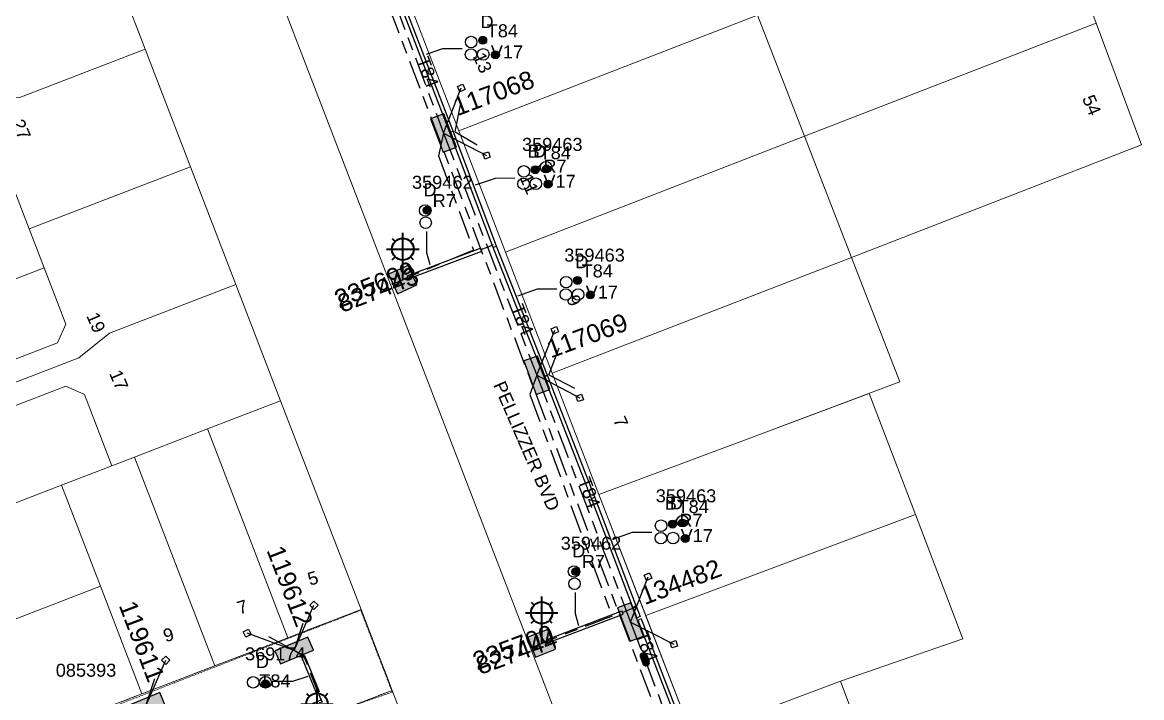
# Model space of a CAD drawing. Header units: metres. Extents: x 308616 to 310825, y 6264327 to 6267194.
# Drawn here: x 309909.7 to 310064.8, y 6266749.6 to 6266843.3 of the extents above; entities that cross this region are included whole.
import ezdxf
from ezdxf.enums import TextEntityAlignment as Align

# ---------------------------------------------------------------- set-up
doc = ezdxf.new("R2010")
doc.units = ezdxf.units.M
for name, pattern in [('Cable Exist UG', [8.2, 4, -1.2, 1.8, -1.2]), ('Dash', [5, 3, -2]), ('HIDDEN', [0.375, 0.25, -0.125]), ('HIDDEN2', [0.1875, 0.125, -0.0625])]:
    doc.linetypes.add(name, pattern=pattern)
doc.layers.get('0').update_dxf_attribs({"color": 6})
for name, color, linetype in [('_User Miscellaneous9', 7, 'Continuous'), ('Equip_LV_EXT', 7, 'Continuous'), ('Equip_SP_SL_EXT', 7, 'Continuous'), ('Mains_HV_EXT', 7, 'Continuous'), ('Mains_LV_EXT', 7, 'Continuous'), ('Mains_LV_SL_EXT', 7, 'Continuous'), ('Services_SP_EXT', 7, 'Continuous'), ('SupportsUG_SP_LV_EXT', 7, 'Continuous'), ('SupportsUG_SP_LV_SL_EXT', 7, 'Continuous'), ('Trench_SP_EXT', 7, 'Continuous')]:
    doc.layers.add(name, color=color, linetype=linetype)
for name, color, linetype, lineweight in [('Cadastre Developer_SP_EXT', 7, 'Continuous', 5), ('Cadastre Land Parcels_SP_EXT', 7, 'Continuous', 5), ('Cadastre Other Property_SP_EXT', 7, 'HIDDEN', 5), ('Cadastre Roads_SP_EXT', 7, 'Continuous', 5)]:
    doc.layers.add(name, color=color, linetype=linetype, lineweight=lineweight)
doc.styles.add('COLUMN_LABEL', font='arial.ttf')
doc.styles.add('iecARIAL', font='arial.ttf', dxfattribs={"height": 2})
doc.styles.add('POLE_LABEL', font='arial.ttf')
doc.styles.get("Standard").update_dxf_attribs({"font": 'arial.ttf'})

# ---------------------------------------------------------------- blocks, each defined once
blk = doc.blocks.new('COLUMN_EXT')
blk.add_hatch(color=256).paths.add_polyline_path([(-1.49, 1.48), (-1.49, -1.49), (1.48, -1.49), (1.48, 1.48)])
blk.add_lwpolyline([(-1.49, -1.49), (1.48, -1.49), (1.48, 1.48), (-1.49, 1.48)], close=True)
for tag, height, style, flags, p in [('ASSET_NUM', 2.5, 'COLUMN_LABEL', 8, (2, 2)), ('STRUCTURE_PLANT_NUMBER', 0.2, 'POLE_LABEL', 9, (1.81, 0.03)), ('STREET_CODE', 0.2, 'COLUMN_LABEL', 9, (1.81, -0.2))]:
    blk.add_attdef(tag, text='', height=height, dxfattribs=dict(style=style, flags=flags)).set_placement(p, align=Align.MIDDLE_LEFT)
at = {"flags": 9}
for tag, p in [('COLUMN_TYPE', (1.81, -0.4)), ('OWNED_BY', (1.81, -0.6)), ('STATE', (1.81, -0.8)), ('USAGE', (1.81, -1)), ('STREETNAME', (1.81, -1.6)), ('LEGEND', (1.81, -1.2)), ('LOCATION', (1.81, -1.4)), ('SUBURB', (1.81, -1.8)), ('NOTES', (1.81, -2))]:
    blk.add_attdef(tag, text='', height=0.2, dxfattribs=at).set_placement(p, align=Align.MIDDLE_LEFT)
at = {"flags": 1}
blk.add_attdef('Z', (1.81, -2.35), '', height=0.2, dxfattribs=at)
blk = doc.blocks.new('PILLAR_EXT')
blk.add_hatch(color=256).paths.add_polyline_path([(-2.475, 0.99), (-2.475, -0.99), (2.475, -0.99), (2.475, 0.99)])
blk.add_lwpolyline([(-2.475, -0.99), (2.475, -0.99), (2.475, 0.99), (-2.475, 0.99)], close=True)
at = {"style": 'iecARIAL', "flags": 8}
blk.add_attdef('ASSET_NUM', (1.5, 3.5), '', height=2.5, dxfattribs=at)
for tag, p, flags in [('OWNED_BY', (0, -0.2), 9), ('STATE', (0, -0.4), 9), ('SUPPORT_TYPE', (0, -0.6), 9), ('USAGE', (0, -0.8), 9), ('LEGEND', (0, -1), 9), ('LOCATION', (0, -1.2), 9), ('NOTES', (0, -1.4), 9), ('PARENT', (0, -1.6), 9), ('STREETNAME', (0, -1.8), 9), ('SUBURB', (0, -2), 1)]:
    blk.add_attdef(tag, p, '', height=0.2, dxfattribs=dict(flags=flags))
blk = doc.blocks.new('DUCT_EXT')
blk.add_circle((0, 0.8), 0.8)
at = {"flags": 1}
blk.add_attdef('Z', (0, 0), '', height=0.2, dxfattribs=at)
at = {"flags": 9}
for tag, p in [('DUCT_CODE', (0, 0)), ('XSECT_TYPE', (0, -0.2)), ('STATE', (0, -0.6)), ('FB_REFERENCE', (0, -0.4)), ('NOTES', (0, -0.8))]:
    blk.add_attdef(tag, text='', height=0.2, dxfattribs=at).set_placement(p, align=Align.MIDDLE_LEFT)
blk = doc.blocks.new('SL_LANTERN_EXT')
at = {"lineweight": 40}
for p, q in [((0, 1.97), (0, 6.47)), ((-1.46, 5.68), (-1.06, 5.28)), ((1.46, 5.68), (1.06, 5.28)), ((-2.25, 4.22), (2.25, 4.22)), ((-1.46, 2.76), (-1.06, 3.16)), ((1.46, 2.76), (1.06, 3.16)), ((0, 0), (0, 2.72))]:
    blk.add_line(p, q, dxfattribs=at)
blk.add_circle((0, 4.22), 1.5, dxfattribs=at)
at = {"style": 'iecARIAL', "flags": 8}
blk.add_attdef('ASSET_NUM', (1.5, 1.5), '', height=2.5, dxfattribs=at)
for tag, p, height, flags in [('OPERATING_VOLTAGE', (0.98, -1.65), 0.2, 9), ('CONSTRUCTED_VOLTAGE', (0.98, -0.65), 0.2, 9), ('CONTROL_TYPE', (0.98, -0.85), 0.2, 9), ('LANTERN_PURPOSE', (0.98, -1.05), 0.2, 9), ('LANTERN_TYPE', (0.98, -1.25), 0.2, 9), ('NO_PHASES', (0.98, -1.45), 0.2, 9), ('LNUMBER', (2.18, -3.25), 2.5, 8), ('ORIENTATION', (0.98, -1.85), 0.2, 9), ('OWNED_BY', (0.98, -2.05), 0.2, 9), ('STATE', (0.98, -2.25), 0.2, 9), ('USAGE', (0.98, -2.45), 0.2, 9), ('CEXIST', (0.98, -2.65), 0.2, 9), ('CNEW', (0.98, -2.85), 0.2, 9), ('CNUMBER', (0.98, -3.05), 0.2, 9), ('CREMOVE', (0.98, -3.25), 0.2, 9), ('CREPLACE', (0.98, -3.45), 0.2, 9), ('LKINGHEIGHT', (0.98, -3.65), 0.2, 9), ('LBRACKET', (0.98, -3.85), 0.2, 9), ('LBRACKETVOCAB', (0.98, -4.05), 0.2, 9), ('LCATEGORY', (0.98, -4.25), 0.2, 9), ('LCHARGE1', (0.98, -4.45), 0.2, 9), ('LCHARGE1PERCENT', (0.98, -4.65), 0.2, 9), ('LCHARGE2', (0.98, -4.85), 0.2, 9), ('LCHARGE2PERCENT', (0.98, -5.05), 0.2, 9), ('LCHARGE3', (0.98, -5.25), 0.2, 9), ('LCHARGE3PERCENT', (0.98, -5.45), 0.2, 9), ('LEXIST', (0.98, -5.65), 0.2, 9), ('LLAMP', (0.98, -5.85), 0.2, 9), ('LLAMPVOCAB', (0.98, -6.05), 0.2, 9), ('LMAST', (0.98, -6.25), 0.2, 9), ('LMASTVOCAB', (0.98, -6.45), 0.2, 9), ('LNEW', (0.98, -6.65), 0.2, 9), ('LANTNUMBER', (0.98, -6.85), 0.2, 9), ('LOUTREACH', (0.98, -7.25), 0.2, 9), ('LOUTREACHVOCAB', (0.98, -7.45), 0.2, 9), ('LRATECODE', (0.98, -7.65), 0.2, 9), ('LREMOVE', (0.98, -7.85), 0.2, 9), ('STREETNAME', (0.98, -9.25), 0.2, 9), ('SUBURB', (0.98, -9.45), 0.2, 1), ('LREPLACE', (0.98, -8.05), 0.2, 9), ('LTYPE', (0.98, -8.25), 0.2, 9), ('LTYPEVOCAB', (0.98, -8.45), 0.2, 9), ('LEGEND', (0.98, -8.65), 0.2, 9), ('LOCATION', (0.98, -8.85), 0.2, 9), ('NOTES', (0.98, -9.05), 0.2, 9)]:
    blk.add_attdef(tag, p, '', height=height, dxfattribs=dict(flags=flags))
blk = doc.blocks.new('CCP_EXT')
at = {"flags": 9}
for tag, p in [('LIFE_SUPPORT', (0, -1.6)), ('STATE', (0, -1.8)), ('NOTES', (0, -2))]:
    blk.add_attdef(tag, text='', height=0.2, dxfattribs=at).set_placement(p, align=Align.MIDDLE_LEFT)
blk.add_wipeout([(0, 0.57), (0.57, 0), (0, -0.57), (-0.57, 0)])
blk.add_lwpolyline([(-0.57, 0), (0, 0.57), (0.57, 0), (0, -0.57), (-0.57, 0)])
at = {"flags": 1}
blk.add_attdef('Z', (0, 0), '', height=0.2, dxfattribs=at)
at = {"flags": 9}
for tag, p in [('CCP_TYPE', (0, 0)), ('CONSTRUCTED_VOLTAGE', (0, -0.2)), ('OPERATING_VOLTAGE', (0, -0.6)), ('ORIENTATION', (0, -0.8)), ('OWNED_BY', (0, -1)), ('NO_PHASES', (0, -0.4)), ('USAGE', (0, -1.2)), ('LEGEND', (0, -1.4))]:
    blk.add_attdef(tag, text='', height=0.2, dxfattribs=at).set_placement(p, align=Align.MIDDLE_LEFT)
blk = doc.blocks.new('LV_STJ_EXT')
h = blk.add_hatch(color=256)
edge = h.paths.add_edge_path()
edge.add_ellipse((-0.59, 0.13), major_axis=(0.226, 0.226), ratio=1, start_angle=45, end_angle=135)
edge.add_line((-0.91, 0.13), (-0.91, -0.13))
edge.add_ellipse((-0.59, -0.13), major_axis=(0.226, 0.226), ratio=1, start_angle=135, end_angle=225)
edge.add_line((-0.59, -0.45), (0.59, -0.45))
edge.add_ellipse((0.59, -0.13), major_axis=(-0.226, 0.226), ratio=1, start_angle=135, end_angle=225)
edge.add_line((0.91, -0.13), (0.91, 0.13))
edge.add_ellipse((0.59, 0.13), major_axis=(-0.226, 0.226), ratio=1, start_angle=225, end_angle=315)
edge.add_line((0.59, 0.45), (-0.59, 0.45))
blk.add_lwpolyline([(-0.91, 0.13), (-0.91, -0.13, 0.414214), (-0.59, -0.45), (0.59, -0.45, 0.414214), (0.91, -0.13), (0.91, 0.13, 0.414214), (0.59, 0.45), (-0.59, 0.45, 0.414214)], format="xyb", close=True)
at = {"flags": 1}
blk.add_attdef('Z', (0, 0), '', height=0.2, dxfattribs=at)
at = {"flags": 9}
for tag, p in [('ORIENTATION', (0, 0)), ('USAGE', (0, -0.2)), ('LEGEND', (0, -0.4)), ('NOTES', (0, -0.6))]:
    blk.add_attdef(tag, text='', height=0.2, dxfattribs=at).set_placement(p, align=Align.MIDDLE_LEFT)
blk = doc.blocks.new('CABLE_LARGE_EXT')
h = blk.add_hatch(color=256)
edge = h.paths.add_edge_path()
edge.add_arc((0, 0.55), 0.55, 0, 360)
blk.add_circle((0, 0.55), 0.55)
at = {"flags": 1}
blk.add_attdef('Z', (0, 0), '', height=0.2, dxfattribs=at)
at = {"flags": 9}
for tag, p in [('COND_CODE', (0, 0)), ('STATE', (0, -0.4)), ('XSECT_SIZE', (0, -0.6)), ('FB_REFERENCE', (0, -0.2)), ('NOTES', (0, -0.8))]:
    blk.add_attdef(tag, text='', height=0.2, dxfattribs=at).set_placement(p, align=Align.MIDDLE_LEFT)

msp = doc.modelspace()

# ---------------------------------------------------------------- linework, layer by layer
at = {"layer": '_User Miscellaneous9'}
for p, q in [((309968.95, 6266828), (309956.04, 6266861.65)), ((309968.95, 6266828), (309969.18, 6266828.08)), ((309968.95, 6266828), (309969.18, 6266828.08)), ((309969.4, 6266828.17), (309969.18, 6266828.08)), ((309969.4, 6266828.17), (309969.18, 6266828.08)), ((309975.41, 6266812.22), (309975.19, 6266812.13)), ((309975.41, 6266812.22), (309975.19, 6266812.13)), ((309963.02, 6266808.15), (309973.2, 6266811.98)), ((309963.19, 6266807.71), (309973.37, 6266811.53)), ((309973.2, 6266811.98), (309973.29, 6266811.76)), ((309973.37, 6266811.53), (309973.29, 6266811.76)), ((309974.96, 6266812.05), (309975.19, 6266812.13)), ((309974.97, 6266812.05), (309975.19, 6266812.13)), ((309963.02, 6266808.15), (309963.1, 6266807.93)), ((309963.19, 6266807.71), (309963.1, 6266807.93)), ((309982.02, 6266794.18), (309982.24, 6266794.26)), ((309982.03, 6266794.14), (309982.02, 6266794.18)), ((309982.03, 6266794.14), (309982.25, 6266794.22)), ((309982.03, 6266794.14), (309982.25, 6266794.22)), ((309982.47, 6266794.35), (309982.24, 6266794.26)), ((309982.48, 6266794.31), (309982.25, 6266794.22)), ((309982.48, 6266794.31), (309982.25, 6266794.22)), ((309982.48, 6266794.31), (309982.47, 6266794.35)), ((309988.59, 6266777.25), (309988.81, 6266777.33)), ((309994.37, 6266762.07), (309988.59, 6266777.25)), ((309989.03, 6266777.42), (309988.81, 6266777.33)), ((309994.81, 6266762.24), (309989.03, 6266777.42)), ((309982.46, 6266757.73), (309992.78, 6266761.69)), ((309982.64, 6266757.28), (309992.95, 6266761.24)), ((309992.78, 6266761.69), (309992.86, 6266761.46)), ((309992.95, 6266761.24), (309992.86, 6266761.46)), ((309994.32, 6266762.18), (309994.55, 6266762.27)), ((309994.32, 6266762.18), (309994.88, 6266760.73)), ((309994.37, 6266762.07), (309994.59, 6266762.15)), ((309994.77, 6266762.35), (309994.55, 6266762.27)), ((309994.81, 6266762.24), (309994.59, 6266762.15)), ((309994.77, 6266762.35), (309995.33, 6266760.9)), ((309994.88, 6266760.73), (309995.11, 6266760.81)), ((309995.01, 6266760.4), (309995.23, 6266760.49)), ((309995.33, 6266760.9), (309995.11, 6266760.81)), ((309995.46, 6266760.57), (309995.23, 6266760.49)), ((309982.46, 6266757.73), (309982.55, 6266757.51)), ((309982.64, 6266757.28), (309982.55, 6266757.51)), ((309948.38, 6266755.3), (309948.6, 6266755.39)), ((309948.38, 6266755.3), (309950.42, 6266750.31)), ((309948.82, 6266755.49), (309948.6, 6266755.39)), ((309948.82, 6266755.49), (309950.86, 6266750.49)), ((309950.42, 6266750.31), (309950.64, 6266750.4)), ((309950.86, 6266750.49), (309950.64, 6266750.4))]:
    msp.add_line(p, q, dxfattribs=at)
for points in [[(309970.65, 6266839.59), (309967.91, 6266839.58), (309965.69, 6266838.8)], [(309981.5, 6266823.48), (309981.16, 6266823.14)], [(309977.94, 6266821.65), (309975.21, 6266821.64), (309972.47, 6266820.69)], [(309965.71, 6266814.28), (309965.71, 6266811.34), (309966.17, 6266809.68)], [(309983.8, 6266806.3), (309981.07, 6266806.29), (309978.33, 6266805.33)], [(310000.67, 6266774.76), (310000.17, 6266774.12)], [(309996.95, 6266772.53), (309994.22, 6266772.52), (309991.48, 6266771.56)], [(309986.34, 6266764.24), (309986.34, 6266761.3), (309986.8, 6266759.63)], [(309944.34, 6266751.94), (309947.21, 6266751.95), (309949.33, 6266752.62)]]:
    msp.add_lwpolyline(points, dxfattribs=at)
at = {"layer": 'Cadastre Land Parcels_SP_EXT', "linetype": 'Continuous'}
for points in [[(309920.51, 6266855.68), (309926.72, 6266839.55), (309933, 6266823.24), (309939.28, 6266806.94), (309945.49, 6266790.79), (309956.64, 6266761.85), (309960.95, 6266750.65), (309971.84, 6266722.35), (309982.73, 6266694.07), (309996.79, 6266699.34), (309996.79, 6266699.34), (309999.68, 6266705.76), (309932.55, 6266880.16)], [(309920.51, 6266855.68), (309926.72, 6266839.55), (309933, 6266823.24), (309939.28, 6266806.94), (309945.49, 6266790.79), (309956.64, 6266761.85), (309960.95, 6266750.65), (309971.84, 6266722.35), (309982.73, 6266694.07), (309996.79, 6266699.34), (309996.79, 6266699.34), (309999.68, 6266705.76), (309932.55, 6266880.16)], [(309907.79, 6266730.18), (309917.93, 6266734.08), (309926.08, 6266737.22), (309929.71, 6266737.07), (309933.04, 6266735.6), (309935.59, 6266733), (309943.73, 6266711.86), (309952.85, 6266688.2), (309949.96, 6266681.78), (309962.89, 6266686.63), (309966.64, 6266688.03), (309971.5, 6266689.86), (309965.02, 6266692.76), (309955.98, 6266716.24), (309946.88, 6266739.87), (309949.75, 6266746.34), (309960.95, 6266750.65), (309956.64, 6266761.85), (309946.51, 6266757.95), (309936.38, 6266754.05), (309926.26, 6266750.16), (309908.52, 6266743.32)]]:
    msp.add_lwpolyline(points, dxfattribs=at)
for points in [[(310011.6, 6266844.26), (310005.08, 6266861.05), (309963.72, 6266845.01), (309970.2, 6266828.21), (310011.6, 6266844.26)], [(310058.55, 6266843.17), (310052.26, 6266860.05), (310011.6, 6266844.26), (310018.12, 6266827.47), (310058.55, 6266843.17)], [(309926.72, 6266839.55), (309920.51, 6266855.68), (309897.13, 6266846.67), (309900.76, 6266837.25), (309899.61, 6266834.66), (309873.47, 6266824.6), (309873.11, 6266825.53), (309871.71, 6266824.99), (309873.15, 6266821.25), (309903.58, 6266832.97), (309909.22, 6266832.81), (309926.72, 6266839.55)], [(310018.12, 6266827.47), (310011.6, 6266844.26), (309970.2, 6266828.21), (309976.67, 6266811.41), (310018.12, 6266827.47)], [(310064.83, 6266826.3), (310058.55, 6266843.17), (310018.12, 6266827.47), (310024.64, 6266810.69), (310064.83, 6266826.3)], [(309926.72, 6266839.55), (309909.22, 6266832.81), (309903.58, 6266832.97), (309873.15, 6266821.25), (309874.44, 6266817.89), (309875.85, 6266818.43), (309875.63, 6266818.99), (309902.8, 6266829.46), (309905.38, 6266828.31), (309908.89, 6266819.22), (309910.65, 6266814.64), (309933, 6266823.24), (309926.72, 6266839.55)], [(310024.64, 6266810.69), (310018.12, 6266827.47), (309976.67, 6266811.41), (309983.15, 6266794.61), (310024.64, 6266810.69)], [(309917.54, 6266796.76), (309921.78, 6266800.2), (309939.28, 6266806.94), (309933, 6266823.24), (309910.65, 6266814.64), (309912.73, 6266809.24), (309915.74, 6266801.42), (309914.59, 6266798.84), (309887.42, 6266788.37), (309887.21, 6266788.93), (309885.81, 6266788.39), (309887.1, 6266785.03), (309917.54, 6266796.76)], [(309912.73, 6266809.24), (309910.65, 6266814.64), (309908.89, 6266819.22), (309878.45, 6266807.49), (309882.29, 6266797.51), (309912.73, 6266809.24)], [(310009.78, 6266785.34), (310031.34, 6266793.44), (310024.64, 6266810.69), (309983.15, 6266794.61), (309989.62, 6266777.81), (310009.78, 6266785.34)], [(309914.59, 6266798.84), (309915.74, 6266801.42), (309912.73, 6266809.24), (309882.29, 6266797.51), (309885.81, 6266788.39), (309887.21, 6266788.93), (309887.42, 6266788.37), (309914.59, 6266798.84)], [(309939.28, 6266806.94), (309921.78, 6266800.2), (309917.54, 6266796.76), (309887.1, 6266785.03), (309888.54, 6266781.3), (309889.94, 6266781.84), (309889.58, 6266782.77), (309915.72, 6266792.84), (309918.31, 6266791.69), (309922.12, 6266781.79), (309925.24, 6266782.99), (309935.37, 6266786.9), (309945.49, 6266790.79), (309939.28, 6266806.94)], [(309915.12, 6266779.1), (309922.12, 6266781.79), (309918.31, 6266791.69), (309915.72, 6266792.84), (309889.58, 6266782.77), (309889.94, 6266781.84), (309888.54, 6266781.3), (309892.71, 6266770.47), (309915.12, 6266779.1)], [(309956.64, 6266761.85), (309945.49, 6266790.79), (309935.37, 6266786.9), (309946.51, 6266757.95), (309956.64, 6266761.85)], [(310033.47, 6266775.02), (310027.05, 6266791.83), (310009.78, 6266785.34), (309989.62, 6266777.81), (309996.1, 6266761.02), (310033.47, 6266775.02)], [(309946.51, 6266757.95), (309935.37, 6266786.9), (309925.24, 6266782.99), (309936.38, 6266754.05), (309946.51, 6266757.95)], [(309936.38, 6266754.05), (309925.24, 6266782.99), (309922.12, 6266781.79), (309915.12, 6266779.1), (309920.51, 6266765.09), (309926.26, 6266750.16), (309936.38, 6266754.05)], [(309920.51, 6266765.09), (309915.12, 6266779.1), (309892.71, 6266770.47), (309898.1, 6266756.46), (309920.51, 6266765.09)], [(310023.1, 6266751.91), (310040.05, 6266757.8), (310033.47, 6266775.02), (309996.1, 6266761.02), (310002.57, 6266744.22), (310023.1, 6266751.91)], [(309926.26, 6266750.16), (309920.51, 6266765.09), (309898.1, 6266756.46), (309902.06, 6266746.19), (309908.52, 6266743.32), (309926.26, 6266750.16)], [(310037.12, 6266714.44), (310023.1, 6266751.91), (310002.57, 6266744.22), (310015.14, 6266711.55), (310021.62, 6266708.64), (310037.12, 6266714.44)], [(309971.84, 6266722.35), (309960.95, 6266750.65), (309949.75, 6266746.34), (309946.88, 6266739.87), (309955.98, 6266716.24), (309971.84, 6266722.35)]]:
    msp.add_lwpolyline(points, close=True, dxfattribs=at)
at = {"layer": 'Mains_LV_EXT', "linetype": 'Cable Exist UG'}
for points in [[(309955.6, 6266861.4), (309968.07, 6266827.92)], [(309994.01, 6266760.11), (309995.96, 6266754.99)], [(309995.96, 6266754.97), (310012.96, 6266710.24), (310019.49, 6266707.8), (310021.42, 6266704.78), (310036.11, 6266710.01), (310037.3, 6266712.49)]]:
    msp.add_lwpolyline(points, dxfattribs=at)
at = {"layer": 'Mains_LV_SL_EXT', "linetype": 'Cable Exist UG'}
msp.add_lwpolyline([(309968.07, 6266827.92), (309967.38, 6266824.77), (309972.24, 6266811.68), (309962.43, 6266807.6)], dxfattribs=at)
at = {"layer": 'Trench_SP_EXT', "linetype": 'Cable Exist UG'}
for points in [[(309969.69, 6266828.09), (309970.42, 6266831.85)], [(309973.29, 6266811.76), (309974.47, 6266812.25), (309975, 6266812.47)], [(309961.17, 6266807.08), (309963.09, 6266807.87)], [(309982.66, 6266794.41), (309984.09, 6266798.15)], [(309992.86, 6266761.46), (309993.72, 6266761.81)], [(309993.72, 6266761.81), (309994.59, 6266762.15)], [(309947.38, 6266756.18), (309948.83, 6266760.63)], [(309947.38, 6266756.18), (309943.09, 6266758.48)], [(309980.65, 6266756.73), (309982.57, 6266757.54)], [(309948.6, 6266755.39), (309947.38, 6266756.18)], [(309926.83, 6266748.51), (309928.31, 6266753)], [(309950.64, 6266750.4), (309951.26, 6266749.02), (309950.84, 6266748.92)]]:
    msp.add_lwpolyline(points, dxfattribs=at)

# ---------------------------------------------------------------- block references
at = {"layer": '_User Miscellaneous9'}
for name, p, rotation in [('DUCT_EXT', (309971.92, 6266839.74), 0.6611828558229019), ('CABLE_LARGE_EXT', (309973.51, 6266840.23), 0.6611828558229019), ('DUCT_EXT', (309971.89, 6266838.02), 0.6611828558229019), ('DUCT_EXT', (309973.59, 6266838.03), 0.6611828558229019), ('CABLE_LARGE_EXT', (309975.28, 6266838.22), 0.6611828558229019), ('DUCT_EXT', (309979.21, 6266821.81), 0.6611828558229019), ('CABLE_LARGE_EXT', (309980.8, 6266822.29), 0.6611828558229019), ('DUCT_EXT', (309982.5, 6266822.43), 16.29140823563776), ('CABLE_LARGE_EXT', (309982.5, 6266822.43), 16.29140823563776), ('DUCT_EXT', (309979.18, 6266820.09), 0.6611828558229019), ('DUCT_EXT', (309980.88, 6266820.1), 0.6611828558229019), ('CABLE_LARGE_EXT', (309982.57, 6266820.29), 0.6611828558229019), ('DUCT_EXT', (309964.73, 6266817.18), 269.9999999999998), ('CABLE_LARGE_EXT', (309966.37, 6266817.21), 90.0000000000002), ('DUCT_EXT', (309964.8, 6266815.49), 269.9999999999998), ('DUCT_EXT', (309985.08, 6266806.45), 0.6611828558229019), ('CABLE_LARGE_EXT', (309986.66, 6266806.94), 0.6611828558229019), ('DUCT_EXT', (309985.04, 6266804.74), 0.6611828558229019), ('DUCT_EXT', (309986.75, 6266804.74), 0.6611828558229019), ('CABLE_LARGE_EXT', (309988.43, 6266804.93), 0.6611828558229019), ('DUCT_EXT', (309998.23, 6266772.68), 0.6611828558229019), ('CABLE_LARGE_EXT', (309999.82, 6266773.16), 0.6611828558229019), ('DUCT_EXT', (310001.19, 6266773.31), 0.02996905718231344), ('CABLE_LARGE_EXT', (310001.19, 6266773.31), 0.02996905718231344), ('DUCT_EXT', (309998.2, 6266770.96), 0.6611828558229019), ('DUCT_EXT', (309999.9, 6266770.97), 0.6611828558229019), ('CABLE_LARGE_EXT', (310001.59, 6266771.16), 0.6611828558229019), ('DUCT_EXT', (309985.36, 6266767.14), 269.9999999999998), ('CABLE_LARGE_EXT', (309986.97, 6266767.12), 90.0000000000002), ('DUCT_EXT', (309985.43, 6266765.44), 269.9999999999998)]:
    msp.add_blockref(name, p, dxfattribs=dict(at, rotation=rotation))
for name, p in [('DUCT_EXT', (309941.7, 6266750.97)), ('DUCT_EXT', (309943.39, 6266750.98)), ('CABLE_LARGE_EXT', (309943.38, 6266751))]:
    msp.add_blockref(name, p, dxfattribs=at)
at = {"layer": 'Equip_LV_EXT', "rotation": 110.8028949355545}
msp.add_blockref('LV_STJ_EXT', (309995.96, 6266754.97), dxfattribs=at)
at = {"layer": 'Equip_SP_SL_EXT'}
ref = msp.add_blockref('SL_LANTERN_EXT', (309962.43, 6266807.6), dxfattribs=at)
ref.add_attrib('ASSET_NUM', '235699', dxfattribs={"layer": '0', "height": 2.5, "rotation": 21.8485, "style": 'iecARIAL'}).set_placement((309963.93, 6266809.1), align=Align.MIDDLE_RIGHT)
ref = msp.add_blockref('SL_LANTERN_EXT', (309981.68, 6266757.19), dxfattribs=at)
ref.add_attrib('ASSET_NUM', '235700', dxfattribs={"layer": '0', "height": 2.5, "rotation": 20.5645, "style": 'iecARIAL'}).set_placement((309983.18, 6266758.69), align=Align.MIDDLE_RIGHT)
ref = msp.add_blockref('SL_LANTERN_EXT', (309950.54, 6266744.54), dxfattribs=at)
ref.add_attrib('ASSET_NUM', '239198', dxfattribs={"layer": '0', "height": 2.5, "rotation": 291.9932, "style": 'iecARIAL'}).set_placement((309952.04, 6266746.04), align=Align.MIDDLE_LEFT)
at = {"layer": 'SupportsUG_SP_LV_EXT'}
ref = msp.add_blockref('PILLAR_EXT', (309968.07, 6266827.92), dxfattribs=dict(at, rotation=290.6191594332601))
ref.add_attrib('ASSET_NUM', '117068', dxfattribs={"layer": '0', "height": 2.5, "rotation": 20.6192, "style": 'iecARIAL'}).set_placement((309969.57, 6266831.42), align=Align.MIDDLE_LEFT)
ref = msp.add_blockref('PILLAR_EXT', (309981.01, 6266794.34), dxfattribs=dict(at, rotation=290.1792902863643))
ref.add_attrib('ASSET_NUM', '117069', dxfattribs={"layer": '0', "height": 2.5, "rotation": 20.1793, "style": 'iecARIAL'}).set_placement((309982.51, 6266797.84), align=Align.MIDDLE_LEFT)
ref = msp.add_blockref('PILLAR_EXT', (309947.38, 6266756.18), dxfattribs=dict(at, rotation=22.67954953200865))
ref.add_attrib('ASSET_NUM', '119612', dxfattribs={"layer": '0', "height": 2.5, "rotation": 291.1555, "style": 'iecARIAL'}).set_placement((309948.88, 6266759.68), align=Align.MIDDLE_RIGHT)
ref = msp.add_blockref('PILLAR_EXT', (309994, 6266760.13), dxfattribs=dict(at, rotation=290.8028949355543))
ref.add_attrib('ASSET_NUM', '134482', dxfattribs={"layer": '0', "height": 2.5, "rotation": 20.8029, "style": 'iecARIAL'}).set_placement((309995.5, 6266763.63), align=Align.MIDDLE_LEFT)
ref = msp.add_blockref('PILLAR_EXT', (309926.83, 6266748.51), dxfattribs=dict(at, rotation=22.42180550180084))
ref.add_attrib('ASSET_NUM', '119611', dxfattribs={"layer": '0', "height": 2.5, "rotation": 290.7725, "style": 'iecARIAL'}).set_placement((309928.33, 6266752.01), align=Align.MIDDLE_RIGHT)
at = {"layer": 'SupportsUG_SP_LV_SL_EXT'}
ref = msp.add_blockref('COLUMN_EXT', (309962.43, 6266807.6), dxfattribs=dict(at, rotation=294.1849340724359))
ref.add_attrib('ASSET_NUM', '827443', dxfattribs={"layer": '0', "height": 2.5, "rotation": 21.1577, "style": 'COLUMN_LABEL'}).set_placement((309964.43, 6266808.35), align=Align.MIDDLE_RIGHT)
ref = msp.add_blockref('COLUMN_EXT', (309981.68, 6266757.19), dxfattribs=dict(at, rotation=291.3706222882477))
ref.add_attrib('ASSET_NUM', '827444', dxfattribs={"layer": '0', "height": 2.5, "rotation": 19.98, "style": 'COLUMN_LABEL'}).set_placement((309983.68, 6266757.94), align=Align.MIDDLE_RIGHT)

# ---------------------------------------------------------------- texts
at = {"layer": '_User Miscellaneous9'}
for s, p in [('D', (309973.19, 6266842.47)), ('T84', (309974.06, 6266841.2)), ('V17', (309974.63, 6266838.27)), ('359463', (309978.95, 6266825.45)), ('B', (309979.73, 6266824.5)), ('D', (309980.48, 6266824.53)), ('T84', (309981.39, 6266824.3)), ('R7', (309981.91, 6266822.43)), ('359462', (309963.7, 6266820.2)), ('V17', (309981.92, 6266820.34)), ('D', (309965.28, 6266819.14)), ('R7', (309966.57, 6266817.66)), ('359463', (309984.81, 6266810.1)), ('D', (309986.34, 6266809.18)), ('T84', (309987.21, 6266807.91)), ('V17', (309987.78, 6266804.98)), ('359463', (309997.49, 6266776.73)), ('B', (309998.74, 6266775.7)), ('D', (309999.46, 6266775.74)), ('T84', (310000.51, 6266775.24)), ('R7', (310000.76, 6266773.34)), ('359462', (309984.32, 6266770.16)), ('V17', (310000.94, 6266771.21)), ('D', (309985.91, 6266769.09)), ('R7', (309987.24, 6266767.63)), ('369174', (309940.56, 6266754.82)), ('D', (309942.07, 6266753.75)), ('T84', (309942.54, 6266751.07))]:
    msp.add_text(s, height=1.8, dxfattribs=at).set_placement(p)
at = {"layer": 'Cadastre Land Parcels_SP_EXT'}
for s, rotation, p in [('13', 293.4702, (309972.1, 6266838.6)), ('54', 292.7245, (310056.55, 6266832.74)), ('27', 293.5704, (309908.18, 6266829.35)), ('11', 293.4702, (309978.57, 6266821.8)), ('9', 293.4702, (309985.05, 6266805)), ('19', 293.4679, (309918.53, 6266802.59)), ('17', 293.2323, (309921.7, 6266794.61)), ('7', 293.4702, (309991.53, 6266788.17)), ('5', 16.8482, (309949.56, 6266765.15)), ('7', 16.8955, (309939.78, 6266761.15)), ('9', 16.9703, (309929.54, 6266757.3))]:
    msp.add_text(s, height=1.8, rotation=rotation, dxfattribs=at).set_placement(p)
at = {"layer": 'Cadastre Other Property_SP_EXT'}
msp.add_text('085393', height=1.8, dxfattribs=at).set_placement((309914.33, 6266752.55))
at = {"layer": 'Cadastre Roads_SP_EXT'}
msp.add_text('PELLIZZER BVD', height=1.8, rotation=293.4702, dxfattribs=at).set_placement((309974.93, 6266793.02))
at = {"layer": 'Mains_LV_EXT'}
for rotation, p in [(290.4418, (309964.28, 6266838.09)), (291.0637, (309977.38, 6266803.76)), (290.9114, (309986.65, 6266779.77)), (290.8029, (309994.64, 6266758.44))]:
    msp.add_text('T84', height=1.8, rotation=rotation, dxfattribs=at).set_placement(p)

# ---------------------------------------------------------------- next in the draw order: block references
at = {"layer": 'Services_SP_EXT'}
for p, rotation in [((309970.52, 6266834.18), 248.6191594131744), ((309974.05, 6266824.82), 152.6191596836647), ((309983.5, 6266800.59), 248.1792903360706), ((309986.95, 6266791.2), 152.1792903573025), ((309996.43, 6266766.4), 248.8028949793506), ((309950.12, 6266762.46), 269.9999999999998), ((309940.86, 6266758.58), 340.6795492326364), ((309999.99, 6266757.05), 152.8028948723889), ((309929.57, 6266754.83), 269.9999999999998)]:
    msp.add_blockref('CCP_EXT', p, dxfattribs=dict(at, rotation=rotation))

# ---------------------------------------------------------------- next in the draw order: block references
for p, rotation in [((309970.52, 6266834.18), 248.6191594131744), ((309974.05, 6266824.82), 152.6191596836647), ((309983.5, 6266800.59), 248.1792903360706), ((309986.95, 6266791.2), 152.1792903573025), ((309996.43, 6266766.4), 248.8028949793506), ((309950.12, 6266762.46), 269.9999999999998), ((309940.86, 6266758.58), 340.6795492326364), ((309999.99, 6266757.05), 152.8028948723889), ((309929.57, 6266754.83), 269.9999999999998)]:
    msp.add_blockref('CCP_EXT', p, dxfattribs=dict(at, rotation=rotation))

# ---------------------------------------------------------------- next in the draw order: linework, layer by layer
at = {"layer": '_User Miscellaneous9'}
for p, q in [((309969.4, 6266828.17), (309956.48, 6266861.82)), ((309974.96, 6266812.05), (309968.95, 6266828)), ((309975.41, 6266812.22), (309969.4, 6266828.17)), ((309982.48, 6266794.31), (309975.41, 6266812.22)), ((309982.03, 6266794.14), (309974.97, 6266812.05)), ((309988.59, 6266777.25), (309982.03, 6266794.14)), ((309989.03, 6266777.42), (309982.48, 6266794.31)), ((309995.01, 6266760.4), (310001.42, 6266743.78)), ((309995.46, 6266760.57), (310001.87, 6266743.95))]:
    msp.add_line(p, q, dxfattribs=at)
at = {"layer": 'Cadastre Developer_SP_EXT', "linetype": 'Dash'}
msp.add_lwpolyline([(309907.79, 6266730.18), (309917.93, 6266734.08), (309926.08, 6266737.22), (309929.72, 6266737.07), (309933.04, 6266735.6), (309935.59, 6266733), (309943.73, 6266711.86), (309952.85, 6266688.2), (309949.96, 6266681.78), (309962.89, 6266686.63), (309966.64, 6266688.03), (309971.5, 6266689.86), (309965.02, 6266692.76), (309955.98, 6266716.24), (309946.88, 6266739.87), (309949.75, 6266746.34), (309960.95, 6266750.65), (309956.64, 6266761.85), (309946.51, 6266757.96), (309936.38, 6266754.05), (309926.26, 6266750.16), (309908.52, 6266743.32)], dxfattribs=at)
at = {"layer": 'Cadastre Other Property_SP_EXT', "linetype": 'HIDDEN2'}
msp.add_lwpolyline([(309950.49, 6266746.8), (309960.97, 6266750.41), (309956.6, 6266761.76), (309908.99, 6266743.23)], dxfattribs=at)
at = {"layer": 'Cadastre Roads_SP_EXT', "linetype": 'Continuous'}
msp.add_lwpolyline([(310021.62, 6266708.64), (310015.14, 6266711.55), (310002.57, 6266744.22), (309989.62, 6266777.81), (309983.15, 6266794.61), (309976.67, 6266811.41), (309970.2, 6266828.21), (309963.72, 6266845.01), (309957.25, 6266861.8), (309947.56, 6266886.94), (309932.55, 6266880.16), (309999.68, 6266705.76), (309996.79, 6266699.34), (310021.62, 6266708.64)], close=True, dxfattribs=at)
at = {"layer": 'Mains_HV_EXT', "linetype": 'Cable Exist UG'}
msp.add_lwpolyline([(310005.18, 6266934.65), (310006.93, 6266934.44), (310012.28, 6266920.09), (309949.4, 6266896.37), (309944.27, 6266886.47), (309954.63, 6266860.89), (310011.58, 6266710.76)], dxfattribs=at)
at = {"layer": 'Mains_LV_EXT', "linetype": 'Cable Exist UG'}
for points in [[(309968.07, 6266827.92), (309981.01, 6266794.34)], [(309981.01, 6266794.34), (309994, 6266760.13)], [(309926.83, 6266748.51), (309929.17, 6266748.23), (309929.17, 6266748.23), (309930.49, 6266745.05), (309930.49, 6266745.05), (309931.56, 6266745.01), (309937.69, 6266742.29), (309939.8, 6266741.91), (309946.32, 6266744.08), (309946.32, 6266744.08), (309947.99, 6266747.98), (309948.81, 6266748.39), (309948.81, 6266748.39), (309951.13, 6266749.34), (309948.68, 6266755.52), (309947.38, 6266756.18)]]:
    msp.add_lwpolyline(points, dxfattribs=at)
at = {"layer": 'Mains_LV_SL_EXT', "linetype": 'Cable Exist UG'}
msp.add_lwpolyline([(309981.01, 6266794.34), (309980.03, 6266791.68), (309991.43, 6266760.95), (309981.68, 6266757.19)], dxfattribs=at)
at = {"layer": 'Services_SP_EXT'}
for points in [[(309968.07, 6266827.92), (309970.52, 6266834.18)], [(309968.07, 6266827.92), (309974.05, 6266824.82)], [(309981.01, 6266794.34), (309983.5, 6266800.59)], [(309981.01, 6266794.34), (309986.95, 6266791.2)], [(309994, 6266760.13), (309996.43, 6266766.4)], [(309947.38, 6266756.18), (309950.12, 6266762.46)], [(309994, 6266760.13), (309999.99, 6266757.05)], [(309947.38, 6266756.18), (309940.86, 6266758.58)], [(309926.83, 6266748.51), (309929.57, 6266754.83)]]:
    msp.add_lwpolyline(points, dxfattribs=at)
at = {"layer": 'Trench_SP_EXT', "linetype": 'Cable Exist UG'}
for points in [[(309969.69, 6266828.09), (309972.72, 6266826.31)], [(309982.66, 6266794.41), (309986.26, 6266792.54)]]:
    msp.add_lwpolyline(points, dxfattribs=at)

doc.saveas('drawing.dxf')
